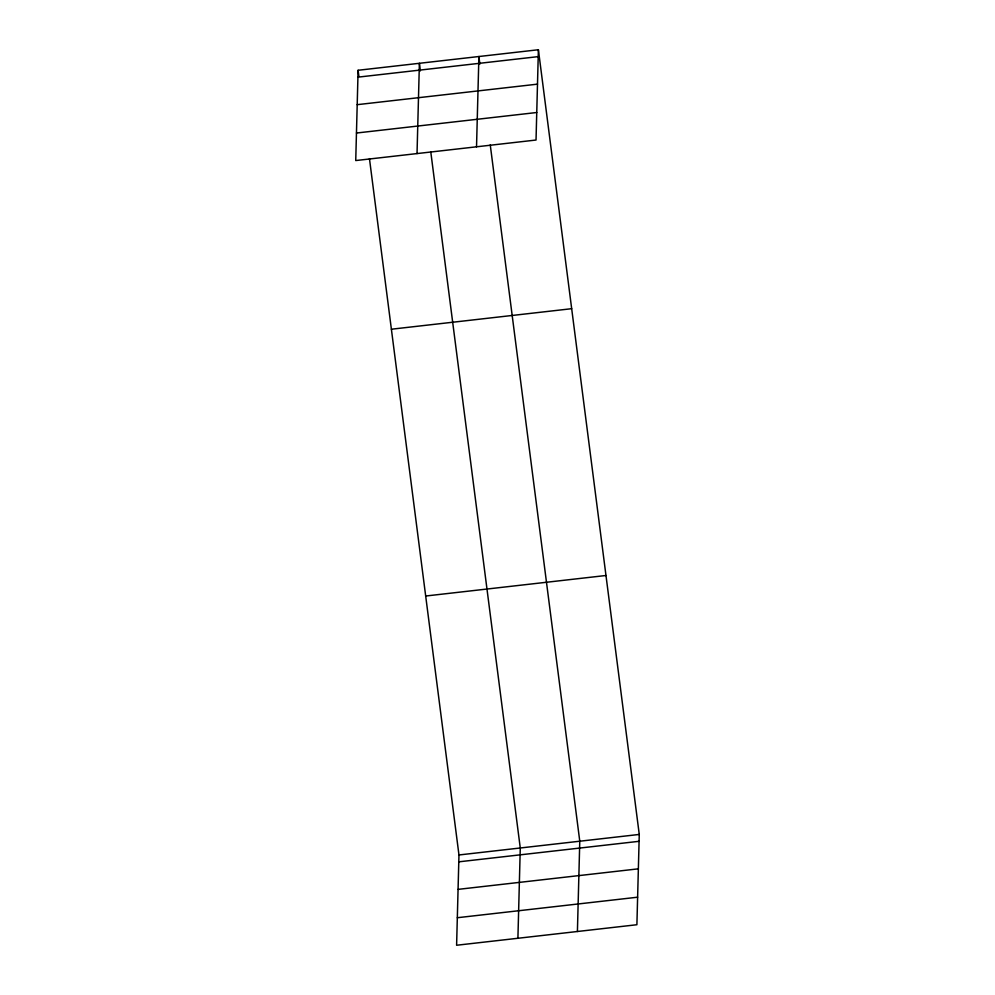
<?xml version="1.0" encoding="UTF-8"?>
<svg xmlns="http://www.w3.org/2000/svg" width="995" height="995" viewBox="0 0 995 995"><rect width="100%" height="100%" fill="white"/><g stroke="black" fill="none" stroke-linecap="round" stroke-linejoin="round"><path stroke-width="1.49" d="M358.101 70.272L355.737 160.556L536.031 140.034L538.394 49.75L358.101 70.272L358.884 76.366M417.029 153.578L419.392 63.294L420.375 70.906M476.53 146.812L478.894 56.528L479.876 64.14M369.456 158.615L458.969 854.966L456.605 945.25L636.899 924.728L639.263 834.444L538.394 49.75M517.91 938.273L520.273 847.989L430.748 151.638M577.411 931.494L579.774 841.21L490.249 144.872M357.914 77.15L538.208 56.628M357.193 104.674L537.487 84.152M356.459 133.031L536.74 112.51M391.383 329.221L571.677 308.699M425.686 596.017L605.98 575.496M458.969 854.966L639.263 834.444M458.794 861.832L639.088 841.31M458.073 889.368L638.367 868.834M457.327 917.726L637.621 897.204"/></g></svg>
